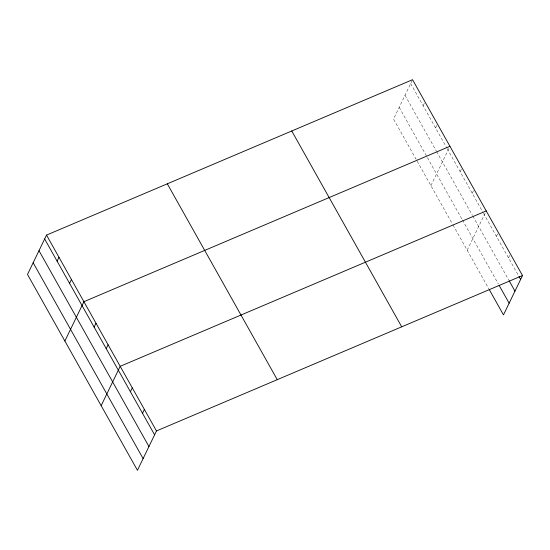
<?xml version="1.0" encoding="UTF-8"?>
<svg xmlns="http://www.w3.org/2000/svg" width="550" height="550" viewBox="0 0 550 550"><rect width="100%" height="100%" fill="white"/><g stroke="black" fill="none" stroke-linecap="round" stroke-linejoin="round"><path stroke-width="0.41" stroke-dasharray="2.75 2.06" d="M412.239 80.341L393.525 119.054L452.595 224.269M423.136 105.772L425.013 101.894M435.6 127.971L437.161 124.733M430.911 185.646L449.934 146.286M460.158 171.71L462.027 167.826M472.251 193.249L474.121 189.372M467.191 250.271L486.221 210.918M496.437 236.335L498.314 232.458M508.53 257.881L510.407 254.004M410.678 83.579L446.813 147.943M447.232 148.686L483.092 212.568M483.505 213.311L518.54 275.708M405.02 95.287L436.171 150.776M436.583 151.511L472.429 215.359M472.842 216.102L508.709 279.991M399.19 107.346L462.007 219.251M462.426 219.993L498.293 283.882M453.014 225.012L488.874 288.901"/><path stroke-width="0.82" d="M46.523 235.097L27.5 274.457L137.445 470.305L156.475 430.946L522.5 275.543L412.555 79.695L46.523 235.097L156.475 430.946M57.111 261.174L58.987 257.297M69.575 283.367L71.445 279.489M64.879 341.041L83.909 301.689L449.934 146.286M94.126 327.106L96.002 323.228M106.219 348.652L108.096 344.774M101.166 405.673L120.189 366.314L486.221 210.918M130.412 391.737L132.282 387.86M142.505 413.284L144.382 409.399M522.5 275.543L503.477 314.903L489.294 289.644M518.959 276.451L520.623 279.421M509.128 280.734L514.965 291.129M499.125 285.368L509.135 303.194M291.761 130.983L401.713 326.824M167.317 183.817L277.262 379.665M44.653 238.975L154.598 434.823M38.988 250.683L148.94 446.531M33.158 262.749L143.103 458.597"/></g></svg>
